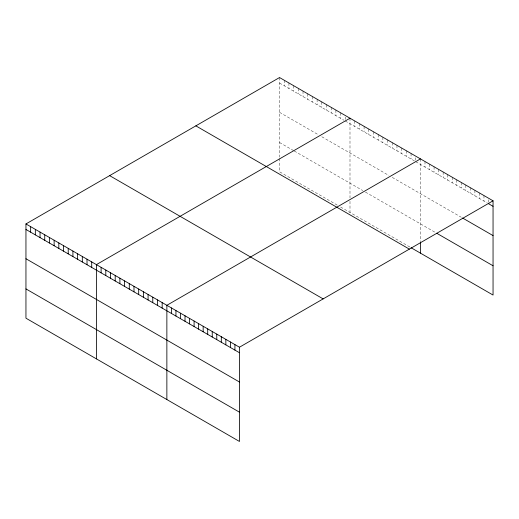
<?xml version="1.0" encoding="UTF-8"?>
<svg xmlns="http://www.w3.org/2000/svg" width="519" height="519" viewBox="0 0 519 519"><rect width="100%" height="100%" fill="white"/><g stroke="black" fill="none" stroke-linecap="round" stroke-linejoin="round"><path stroke-width="0.39" stroke-dasharray="2.6 1.95" d="M279.54 83.053L343.961 120.246M345.297 121.018L414.415 160.922M415.758 161.701L487.218 202.955M279.54 112.331L318.458 134.804M321.812 136.744L388.919 175.48M392.273 177.42L461.287 217.266M279.54 142.504L293.631 150.64M294.299 151.023L362.749 190.544M365.428 192.088L436.012 232.843M337.246 205.102L279.54 171.783L279.54 158.535M340.6 207.036L410.393 247.329M488.515 199.763L488.515 202.125M483.974 195.572L483.974 201.08M479.439 192.951L479.439 198.466M474.904 190.33L474.904 195.845M470.363 187.709L470.363 193.224M465.828 185.095L465.828 190.603M461.287 182.474L461.287 187.988M456.752 179.853L456.752 185.367M452.218 177.232L452.218 182.746M447.676 174.618L447.676 180.125M443.142 171.997L443.142 177.511M438.607 169.376L438.607 174.89M434.066 166.755L434.066 172.269M429.531 164.14L429.531 169.648M424.996 161.519L424.996 167.027M420.455 158.898L420.455 241.29M415.758 157.763L415.758 160.124M411.061 153.475L411.061 158.989M406.364 150.763L406.364 156.277M401.667 148.051L401.667 153.566M396.97 145.339L396.97 150.854M392.273 142.628L392.273 148.142M387.576 139.916L387.576 145.424M382.879 137.204L382.879 142.712M378.182 134.492L378.182 140M373.485 131.781L373.485 137.288M368.788 129.069L368.788 134.577M364.091 126.357L364.091 131.865M359.395 123.645L359.395 129.153M354.698 120.933L354.698 126.441M349.994 118.222L349.994 197.823M349.994 201.307L349.994 212.459M345.297 117.08L345.297 119.441M340.6 112.798L340.6 118.306M335.903 110.086L335.903 115.594M331.206 107.368L331.206 112.883M326.509 104.656L326.509 110.171M321.812 101.945L321.812 107.459M317.115 99.233L317.115 104.747M312.419 96.521L312.419 102.035M307.722 93.809L307.722 99.324M303.025 91.097L303.025 96.612M298.328 88.386L298.328 93.9M293.631 85.674L293.631 91.188M288.934 82.962L288.934 88.477M284.237 80.25L284.237 85.765M279.54 77.539L279.54 157.14"/><path stroke-width="0.78" d="M25.95 223.948L239.46 347.217L239.46 441.461L25.95 318.192L25.95 223.948L279.54 77.539L493.05 200.808L493.05 295.052L411.061 247.719M349.994 118.222L96.411 264.625L96.411 358.869M420.455 158.898L166.865 305.308L166.865 399.546M239.46 347.217L493.05 200.808M488.515 203.701L493.05 206.322M462.585 218.012L493.05 235.6M436.661 233.213L493.05 265.773M195.851 125.858L409.368 249.126M109.632 175.636L323.149 298.905M25.95 229.463L239.46 352.732M25.95 258.741L239.46 382.01M25.95 288.908L239.46 412.177M420.455 241.984L420.455 253.142M234.925 344.597L234.925 350.111M230.391 341.976L230.391 347.49M225.849 339.361L225.849 344.869M221.315 336.74L221.315 342.255M216.773 334.119L216.773 339.634M212.239 331.498L212.239 337.013M207.704 328.884L207.704 334.392M203.163 326.263L203.163 331.777M198.628 323.642L198.628 329.156M194.093 321.021L194.093 326.535M189.552 318.407L189.552 323.914M185.017 315.786L185.017 321.293M180.482 313.165L180.482 318.679M175.941 310.544L175.941 316.058M171.406 307.923L171.406 313.437M162.168 302.596L162.168 308.104M157.471 299.885L157.471 305.393M152.774 297.173L152.774 302.681M148.077 294.461L148.077 299.969M143.38 291.749L143.38 297.257M138.683 289.038L138.683 294.545M133.986 286.319L133.986 291.834M129.289 283.608L129.289 289.122M124.592 280.896L124.592 286.41M119.895 278.184L119.895 283.698M115.199 275.472L115.199 280.987M110.502 272.76L110.502 278.275M105.805 270.049L105.805 275.563M101.108 267.337L101.108 272.851M91.714 261.913L91.714 267.428M87.017 259.202L87.017 264.716M82.32 256.49L82.32 262.004M77.623 253.778L77.623 259.292M72.92 251.066L72.92 256.581M68.223 248.354L68.223 253.869M63.526 245.643L63.526 251.157M58.829 242.931L58.829 248.445M54.132 240.219L54.132 245.734M49.435 237.507L49.435 243.022M44.738 234.796L44.738 240.31M40.041 232.084L40.041 237.598M35.344 229.372L35.344 234.886M30.647 226.66L30.647 232.175"/></g></svg>
